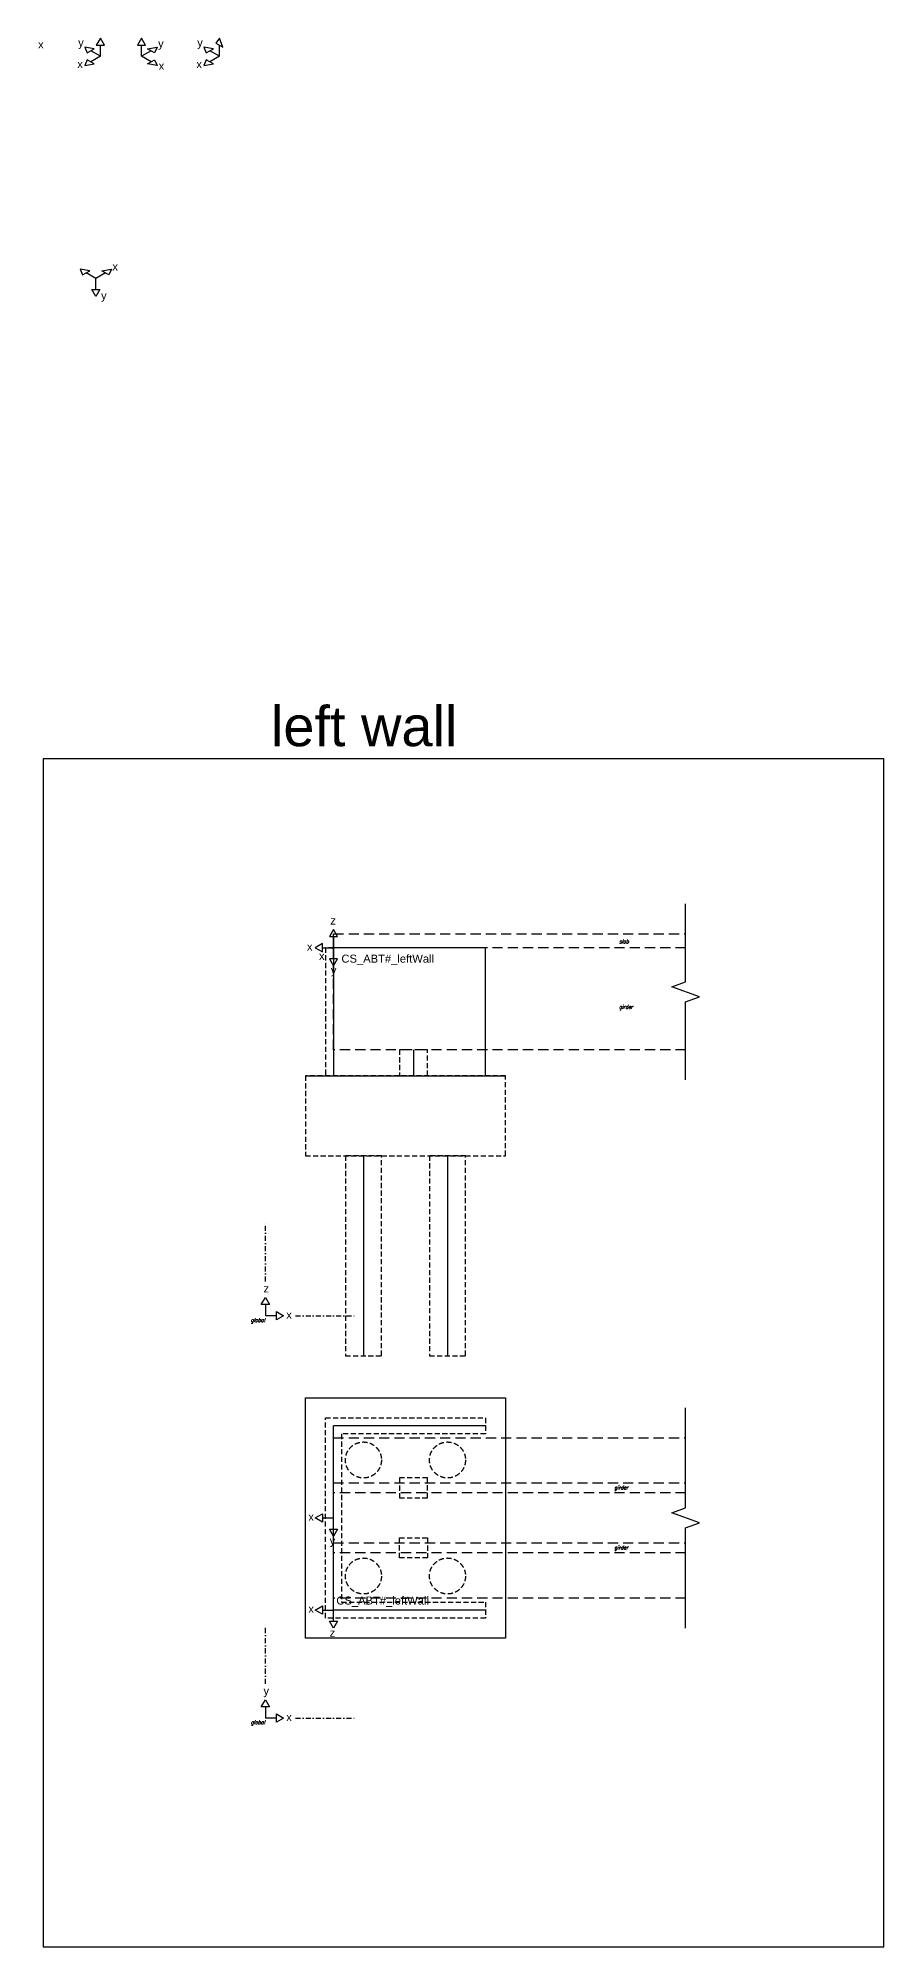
# Model space of a CAD drawing. Header units: millimetres. Extents: x 82860 to 279860, y -75608 to -21238.
# Drawn here: x 148732 to 169860, y -75608 to -27894 of the extents above; entities that cross this region are included whole.
import ezdxf

# ---------------------------------------------------------------- set-up
doc = ezdxf.new("R2010")
doc.units = ezdxf.units.MM
doc.linetypes.add('DASHDOT', pattern=[25.4, 12.7, -6.35, 0, -6.35])
doc.linetypes.add('DASHED', pattern=[19.05, 12.7, -6.35])
for name, color, linetype in [('01', 1, 'Continuous'), ('02', 2, 'Continuous'), ('04', 4, 'Continuous'), ('06', 6, 'Continuous'), ('08', 8, 'Continuous'), ('09', 9, 'Continuous'), ('aux_lines', 30, 'Continuous'), ('Green_04_0.3mm', 106, 'Continuous'), ('Orange_04_0.3mm', 23, 'Continuous'), ('Orange_05_0.4mm', 24, 'Continuous')]:
    doc.layers.add(name, color=color, linetype=linetype)
doc.styles.add('Romans', font='romans.shx', dxfattribs={"width": 0.9, "height": 100})
doc.styles.get("Standard").update_dxf_attribs({"font": 'arial.ttf'})

msp = doc.modelspace()

# ---------------------------------------------------------------- linework, layer by layer
at = {"layer": '01'}
msp.add_line((158108.5, -53181), (158108.5, -53831), dxfattribs=at)
at = {"layer": '02'}
for p, q in [((156858.5, -55831), (156858.5, -60831)), ((158958.5, -55831), (158958.5, -60831))]:
    msp.add_line(p, q, dxfattribs=at)
at = {"layer": '04'}
for p, q in [((155408.5, -53831), (160408.5, -53831)), ((159908.5, -62587.6), (156108.5, -62587.6)), ((156108.5, -67187.6), (156108.5, -62587.6)), ((159908.5, -67187.6), (156108.5, -67187.6))]:
    msp.add_line(p, q, dxfattribs=at)
for points in [[(156108.5, -53831), (159908.5, -53831), (159908.5, -50631), (156108.5, -50631)], [(160408.5, -61887.6), (160408.5, -67887.6), (155408.5, -67887.6), (155408.5, -61887.6)]]:
    msp.add_lwpolyline(points, close=True, dxfattribs=at)
at = {"layer": '06', "linetype": 'DASHDOT', "ltscale": 10}
for p, q in [((154408.5, -58977.9), (154408.5, -57477.9)), ((155161.7, -59831), (156661.7, -59831)), ((154408.5, -69034.4), (154408.5, -67534.4)), ((155161.7, -69887.6), (156661.7, -69887.6))]:
    msp.add_line(p, q, dxfattribs=at)
at = {"layer": '06'}
for p, q in [((154408.5, -59554.3), (154408.5, -59831)), ((154685.2, -59831), (154408.5, -59831)), ((154408.5, -69610.9), (154408.5, -69887.6)), ((154685.2, -69887.6), (154408.5, -69887.6))]:
    msp.add_line(p, q, dxfattribs=at)
for points in [[(154408.5, -59377.9), (154510.4, -59554.3), (154306.7, -59554.3)], [(154861.7, -59831), (154685.2, -59932.9), (154685.2, -59729.1)], [(154408.5, -69434.4), (154510.4, -69610.9), (154306.7, -69610.9)], [(154861.7, -69887.6), (154685.2, -69989.4), (154685.2, -69785.7)]]:
    msp.add_lwpolyline(points, close=True, dxfattribs=at)
at = {"layer": '08', "linetype": 'Continuous', "transparency": 33554483}
for points in [[(164908.5, -53931), (164908.5, -51981), (165252, -51856), (164565.1, -51606), (164908.5, -51481), (164908.5, -49531)], [(164908.5, -67637.6), (164908.5, -65137.6), (165252, -65012.6), (164565.1, -64762.6), (164908.5, -64637.6), (164908.5, -62137.6)]]:
    msp.add_lwpolyline(points, dxfattribs=at)
at = {"layer": '08', "linetype": 'DASHED', "ltscale": 10}
msp.add_lwpolyline([(156108.5, -50631), (155908.5, -50631), (155908.5, -53831)], dxfattribs=at)
for points in [[(157758.5, -53831), (158458.5, -53831), (158458.5, -53181), (157758.5, -53181)], [(155408.5, -55831), (160408.5, -55831), (160408.5, -53831), (155408.5, -53831)], [(156408.5, -60831), (157308.5, -60831), (157308.5, -55831), (156408.5, -55831)], [(158508.5, -60831), (159408.5, -60831), (159408.5, -55831), (158508.5, -55831)], [(159908.5, -62787.6), (156308.5, -62787.6), (156308.5, -66987.6), (159908.5, -66987.6), (159908.5, -67387.6), (155908.5, -67387.6), (155908.5, -62387.6), (159908.5, -62387.6)], [(157758.5, -63887.6), (157758.5, -64387.6), (158458.5, -64387.6), (158458.5, -63887.6)], [(157758.5, -65887.6), (157758.5, -65387.6), (158458.5, -65387.6), (158458.5, -65887.6)]]:
    msp.add_lwpolyline(points, close=True, dxfattribs=at)
for centre in [(156858.5, -63437.6), (158958.5, -63437.6), (156858.5, -66337.6), (158958.5, -66337.6)]:
    msp.add_circle(centre, 450, dxfattribs=at)
at = {"layer": '09', "linetype": 'DASHED', "ltscale": 20, "transparency": 33554483}
for points in [[(164908.5, -53181), (156108.5, -53181), (156108.5, -50281), (164908.5, -50281)], [(164908.5, -50631), (156108.5, -50631), (156108.5, -50281), (164908.5, -50281)], [(164908.5, -66887.6), (156108.5, -66887.6), (156108.5, -62887.6), (164908.5, -62887.6)], [(164908.5, -64262.6), (156108.5, -64262.6), (156108.5, -64012.6), (164908.5, -64012.6)], [(164908.5, -65762.6), (156108.5, -65762.6), (156108.5, -65512.6), (164908.5, -65512.6)]]:
    msp.add_lwpolyline(points, dxfattribs=at)
at = {"layer": 'aux_lines'}
msp.add_lwpolyline([(148859.9, -75607.7), (169859.9, -75607.7), (169859.9, -45907.7), (148859.9, -45907.7)], close=True, dxfattribs=at)
at = {"layer": 'Green_04_0.3mm'}
for p, q in [((150286, -28347.4), (150286, -28070.7)), ((151312, -28347.4), (151312, -28070.7)), ((153261, -28347.4), (153261, -28070.7)), ((150286, -28347.4), (150046.4, -28209.1)), ((150286, -28347.4), (150046.4, -28485.7)), ((151551.6, -28209.1), (151312, -28347.4)), ((151551.6, -28485.7), (151312, -28347.4)), ((153261, -28347.4), (153021.4, -28209.1)), ((153261, -28347.4), (153021.4, -28485.7)), ((150170.5, -33899.4), (149930.9, -33761.1)), ((150410.1, -33761.1), (150170.5, -33899.4)), ((150170.5, -34176.1), (150170.5, -33899.4)), ((156108.5, -50354.3), (156108.5, -50631)), ((155831.9, -50631), (156108.5, -50631)), ((155831.9, -64887.6), (156108.5, -64887.6)), ((156108.5, -65164.2), (156108.5, -64887.6))]:
    msp.add_line(p, q, dxfattribs=at)
for points in [[(149893.6, -28120.8), (149958.2, -28260), (150134.6, -28158.1)], [(150286, -27894.3), (150184.1, -28070.7), (150387.9, -28070.7)], [(151312, -27894.3), (151210.2, -28070.7), (151413.9, -28070.7)], [(151704.5, -28120.8), (151639.9, -28260), (151463.4, -28158.1)], [(152868.5, -28120.8), (152933.1, -28260), (153109.6, -28158.1)], [(153261, -27894.3), (153172.7, -28019.8), (153349.2, -28121.7)], [(149893.6, -28574), (150134.6, -28536.7), (149958.2, -28434.8)], [(151704.5, -28574), (151463.4, -28536.7), (151639.9, -28434.8)], [(152868.5, -28574), (153109.6, -28536.7), (152933.1, -28434.8)], [(149778.1, -33672.8), (149842.7, -33812), (150019.2, -33710.1)], [(150563, -33672.8), (150498.4, -33812), (150321.9, -33710.1)], [(150170.5, -34352.5), (150068.7, -34176.1), (150272.4, -34176.1)], [(155655.4, -50631), (155831.9, -50732.9), (155831.9, -50529.1)], [(156108.5, -50177.9), (156006.7, -50354.3), (156210.4, -50354.3)], [(155655.4, -64887.6), (155831.9, -64785.7), (155831.9, -64989.4)], [(156108.5, -65340.7), (156006.7, -65164.2), (156210.4, -65164.2)]]:
    msp.add_lwpolyline(points, close=True, dxfattribs=at)
at = {"layer": 'Orange_04_0.3mm'}
for p, q in [((155831.9, -50631), (156108.5, -50631)), ((156108.5, -50907.6), (156108.5, -50631)), ((155831.9, -67187.6), (156108.5, -67187.6)), ((156108.5, -67464.2), (156108.5, -67187.6))]:
    msp.add_line(p, q, dxfattribs=at)
for points in [[(155655.4, -50631), (155831.9, -50732.9), (155831.9, -50529.1)], [(156108.5, -51084.1), (156210.4, -50907.6), (156006.7, -50907.6)], [(155655.4, -67187.6), (155831.9, -67085.7), (155831.9, -67289.4)], [(156108.5, -67640.7), (156006.7, -67464.2), (156210.4, -67464.2)]]:
    msp.add_lwpolyline(points, close=True, dxfattribs=at)

# ---------------------------------------------------------------- texts
at = {"layer": '06'}
for s, p in [('z', (154360.7, -59250.5)), ('x', (154929.8, -59906.6)), ('y', (154360.7, -69307.1)), ('x', (154929.8, -69963.2))]:
    msp.add_text(s, height=200, dxfattribs=at).set_placement(p)
at = {"layer": '06', "transparency": 33554483, "style": 'Romans', "oblique": 15, "width": 0.9}
for p in [(154043.3, -59988.5), (154043.3, -70045.1)]:
    msp.add_text('global', height=100, dxfattribs=at).set_placement(p)
at = {"layer": '08', "transparency": 33554483, "style": 'Romans', "oblique": 15, "width": 0.9}
for s, p in [('slab', (163245.7, -50523.1)), ('girder', (163245.7, -52160.8)), ('girder', (163125.3, -64175.1)), ('girder', (163125.3, -65675.1))]:
    msp.add_text(s, height=100, dxfattribs=at).set_placement(p)
at = {"layer": 'aux_lines'}
msp.add_text('left wall', height=1000, dxfattribs=at).set_placement((154547.3, -45593.9))
at = {"layer": 'Green_04_0.3mm'}
for s, p in [('x', (148729.2, -28151.4)), ('y', (149730.4, -28102.1)), ('y', (151728.2, -28124.9)), ('y', (152705.3, -28102.1)), ('x', (149708.7, -28642.4)), ('x', (151741.9, -28684)), ('x', (152683.6, -28642.4)), ('x', (150584.8, -33703.5)), ('y', (150302.9, -34424.9)), ('z', (156030.2, -50051.3)), ('x', (155445.1, -50704.8)), ('x', (155481.6, -64956.8)), ('y', (156014.7, -65554.1))]:
    msp.add_text(s, height=200, dxfattribs=at).set_placement(p)
at = {"layer": 'Orange_04_0.3mm'}
for s, p in [('x', (155748.5, -50936.6)), ('y', (156044, -51290.2)), ('x', (155481.6, -67256.8)), ('z', (156014.7, -67854.1))]:
    msp.add_text(s, height=200, dxfattribs=at).set_placement(p)
at = {"layer": 'Orange_05_0.4mm'}
for p in [(156309.1, -51004.6), (156181.7, -67050.7)]:
    msp.add_text('CS_ABT#_leftWall', height=200, dxfattribs=at).set_placement(p)

doc.saveas('drawing.dxf')
